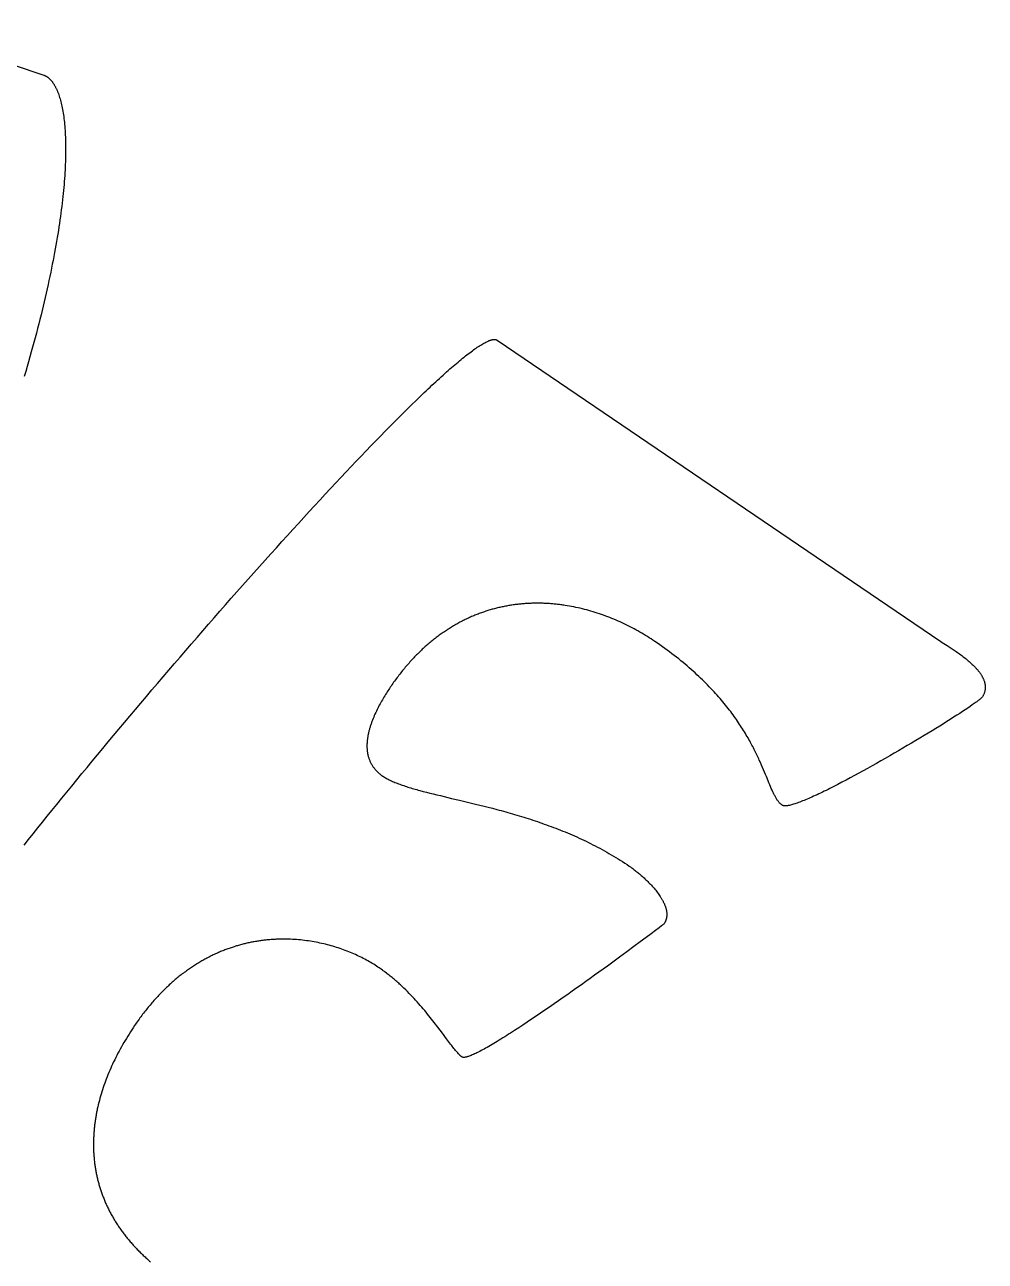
# Model space of a CAD drawing. Extents: x -388 to -35, y 578 to 1063.
# Drawn here: x -233.05 to -210.46, y 833.31 to 862.37 of the extents above; entities that cross this region are included whole.
import ezdxf

# ---------------------------------------------------------------- set-up
doc = ezdxf.new("R2010")
doc.units = 0
doc.layers.add('color#3f3f3fff', color=1, linetype='CONTINUOUS')

msp = doc.modelspace()

# ---------------------------------------------------------------- linework, layer by layer
at = {"layer": 'color#3f3f3fff'}
for points in [[(-236.122, 862.369), (-232.603, 861.183), (-232.595, 861.18), (-232.587, 861.177), (-232.578, 861.174), (-232.57, 861.17), (-232.562, 861.166), (-232.554, 861.162), (-232.547, 861.158), (-232.539, 861.153), (-232.531, 861.149), (-232.523, 861.144), (-232.515, 861.138), (-232.508, 861.133), (-232.5, 861.127), (-232.493, 861.121), (-232.485, 861.115), (-232.478, 861.109), (-232.47, 861.102), (-232.463, 861.095), (-232.456, 861.088), (-232.448, 861.081), (-232.441, 861.073), (-232.434, 861.066), (-232.427, 861.058), (-232.42, 861.049), (-232.413, 861.041), (-232.406, 861.032), (-232.399, 861.023), (-232.392, 861.014), (-232.386, 861.004), (-232.379, 860.995), (-232.372, 860.985), (-232.366, 860.975), (-232.359, 860.964), (-232.353, 860.954), (-232.346, 860.943), (-232.34, 860.932), (-232.334, 860.92), (-232.328, 860.909), (-232.321, 860.897), (-232.315, 860.885), (-232.309, 860.873), (-232.303, 860.86), (-232.297, 860.848), (-232.292, 860.835), (-232.286, 860.821), (-232.28, 860.808), (-232.275, 860.794), (-232.269, 860.78), (-232.264, 860.766), (-232.258, 860.752), (-232.248, 860.722), (-232.237, 860.692), (-232.227, 860.66), (-232.218, 860.628), (-232.208, 860.595), (-232.199, 860.56), (-232.191, 860.525), (-232.182, 860.489), (-232.174, 860.452), (-232.166, 860.414), (-232.159, 860.375), (-232.152, 860.335), (-232.145, 860.294), (-232.138, 860.252), (-232.132, 860.209), (-232.127, 860.165), (-232.121, 860.12), (-232.116, 860.075), (-232.112, 860.028), (-232.107, 859.98), (-232.103, 859.932), (-232.1, 859.882), (-232.097, 859.831), (-232.094, 859.78), (-232.092, 859.727), (-232.09, 859.674), (-232.088, 859.62), (-232.087, 859.564), (-232.087, 859.508), (-232.087, 859.45), (-232.087, 859.392), (-232.087, 859.333), (-232.088, 859.273), (-232.09, 859.212), (-232.092, 859.149), (-232.094, 859.086), (-232.097, 859.022), (-232.1, 858.957), (-232.104, 858.891), (-232.108, 858.824), (-232.113, 858.756), (-232.118, 858.687), (-232.124, 858.617), (-232.13, 858.546), (-232.137, 858.474), (-232.144, 858.401), (-232.152, 858.328), (-232.16, 858.253), (-232.169, 858.177), (-232.178, 858.1), (-232.188, 858.022), (-232.198, 857.944), (-232.209, 857.864), (-232.22, 857.783), (-232.232, 857.701), (-232.244, 857.619), (-232.257, 857.535), (-232.271, 857.45), (-232.285, 857.365), (-232.3, 857.278), (-232.315, 857.191), (-232.331, 857.102), (-232.347, 857.012), (-232.364, 856.922), (-232.381, 856.83), (-232.4, 856.738), (-232.418, 856.644), (-232.438, 856.55), (-232.458, 856.454), (-232.478, 856.358), (-232.499, 856.26), (-232.521, 856.162), (-232.544, 856.062), (-232.567, 855.962), (-232.59, 855.86), (-232.615, 855.758), (-232.64, 855.654), (-232.665, 855.55), (-232.692, 855.444), (-232.719, 855.338), (-232.746, 855.23), (-232.775, 855.122), (-232.803, 855.012), (-232.833, 854.902), (-232.863, 854.791), (-232.894, 854.678), (-232.926, 854.565), (-232.959, 854.45), (-232.992, 854.335), (-233.026, 854.218), (-233.06, 854.101)], [(-233.062, 843.089), (-232.957, 843.221), (-232.85, 843.355), (-232.742, 843.491), (-232.632, 843.628), (-232.521, 843.766), (-232.408, 843.906), (-232.294, 844.047), (-232.178, 844.189), (-232.062, 844.332), (-231.944, 844.477), (-231.824, 844.622), (-231.704, 844.769), (-231.582, 844.916), (-231.46, 845.064), (-231.336, 845.213), (-231.212, 845.363), (-231.087, 845.513), (-230.96, 845.665), (-230.833, 845.816), (-230.705, 845.969), (-230.577, 846.121), (-230.447, 846.274), (-230.317, 846.428), (-230.187, 846.582), (-230.056, 846.736), (-229.924, 846.89), (-229.792, 847.045), (-229.66, 847.199), (-229.527, 847.354), (-229.394, 847.508), (-229.261, 847.663), (-229.127, 847.817), (-228.993, 847.971), (-228.86, 848.125), (-228.726, 848.279), (-228.592, 848.432), (-228.458, 848.585), (-228.324, 848.737), (-228.19, 848.889), (-228.057, 849.04), (-227.923, 849.191), (-227.79, 849.341), (-227.658, 849.49), (-227.525, 849.639), (-227.393, 849.786), (-227.261, 849.933), (-227.13, 850.078), (-227, 850.223), (-226.87, 850.367), (-226.74, 850.509), (-226.611, 850.65), (-226.483, 850.79), (-226.356, 850.929), (-226.23, 851.066), (-226.104, 851.202), (-225.98, 851.337), (-225.856, 851.47), (-225.733, 851.601), (-225.612, 851.731), (-225.491, 851.859), (-225.372, 851.985), (-225.253, 852.109), (-225.136, 852.232), (-225.021, 852.353), (-224.906, 852.471), (-224.793, 852.588), (-224.682, 852.703), (-224.572, 852.815), (-224.463, 852.925), (-224.356, 853.033), (-224.251, 853.139), (-224.147, 853.243), (-224.045, 853.344), (-223.944, 853.442), (-223.846, 853.538), (-223.749, 853.631), (-223.702, 853.677), (-223.655, 853.722), (-223.608, 853.766), (-223.562, 853.81), (-223.516, 853.853), (-223.471, 853.895), (-223.426, 853.937), (-223.382, 853.978), (-223.338, 854.018), (-223.295, 854.057), (-223.253, 854.096), (-223.211, 854.134), (-223.169, 854.171), (-223.128, 854.208), (-223.088, 854.243), (-223.048, 854.278), (-223.009, 854.313), (-222.97, 854.346), (-222.932, 854.379), (-222.894, 854.41), (-222.857, 854.441), (-222.821, 854.472), (-222.785, 854.501), (-222.75, 854.53), (-222.715, 854.557), (-222.682, 854.584), (-222.648, 854.611), (-222.616, 854.636), (-222.584, 854.66), (-222.552, 854.684), (-222.521, 854.706), (-222.491, 854.728), (-222.462, 854.749), (-222.433, 854.769), (-222.405, 854.788), (-222.378, 854.806), (-222.351, 854.824), (-222.325, 854.84), (-222.3, 854.855), (-222.275, 854.87), (-222.251, 854.884), (-222.228, 854.896), (-222.205, 854.908), (-222.183, 854.919), (-222.162, 854.928), (-222.152, 854.933), (-222.142, 854.937), (-222.132, 854.941), (-222.122, 854.945), (-222.113, 854.949), (-222.104, 854.952), (-222.094, 854.955), (-222.086, 854.958), (-222.077, 854.96), (-222.068, 854.962), (-222.06, 854.964), (-222.052, 854.966), (-222.044, 854.968), (-222.036, 854.969), (-222.028, 854.97), (-222.021, 854.971), (-222.014, 854.971), (-222.007, 854.972), (-222, 854.972), (-221.993, 854.971), (-221.987, 854.971), (-221.981, 854.97), (-221.975, 854.969), (-221.969, 854.968), (-221.963, 854.966), (-221.958, 854.964), (-221.952, 854.962), (-221.947, 854.96), (-221.943, 854.957), (-221.938, 854.954), (-211.5, 847.875), (-211.469, 847.853), (-211.433, 847.83), (-211.353, 847.778), (-211.309, 847.749), (-211.262, 847.719), (-211.214, 847.687), (-211.19, 847.67), (-211.165, 847.653), (-211.14, 847.636), (-211.114, 847.618), (-211.089, 847.6), (-211.063, 847.581), (-211.037, 847.563), (-211.012, 847.543), (-210.986, 847.524), (-210.96, 847.504), (-210.935, 847.484), (-210.909, 847.464), (-210.884, 847.443), (-210.859, 847.422), (-210.835, 847.401), (-210.811, 847.38), (-210.787, 847.358), (-210.763, 847.336), (-210.741, 847.314), (-210.718, 847.292), (-210.696, 847.269), (-210.686, 847.258), (-210.675, 847.246), (-210.665, 847.235), (-210.655, 847.223), (-210.645, 847.212), (-210.635, 847.2), (-210.626, 847.188), (-210.616, 847.177), (-210.607, 847.165), (-210.598, 847.153), (-210.59, 847.141), (-210.581, 847.13), (-210.573, 847.118), (-210.565, 847.106), (-210.557, 847.094), (-210.549, 847.082), (-210.542, 847.07), (-210.535, 847.058), (-210.528, 847.046), (-210.522, 847.033), (-210.516, 847.021), (-210.51, 847.009), (-210.504, 846.997), (-210.499, 846.985), (-210.494, 846.972), (-210.489, 846.96), (-210.485, 846.948), (-210.48, 846.936), (-210.477, 846.923), (-210.473, 846.911), (-210.47, 846.899), (-210.467, 846.886), (-210.465, 846.874), (-210.463, 846.861), (-210.461, 846.849), (-210.46, 846.836), (-210.459, 846.824), (-210.458, 846.812), (-210.458, 846.799), (-210.458, 846.787), (-210.459, 846.774), (-210.46, 846.762), (-210.461, 846.749), (-210.463, 846.737), (-210.465, 846.724), (-210.468, 846.712), (-210.471, 846.699), (-210.474, 846.687), (-210.478, 846.674), (-210.483, 846.662), (-210.487, 846.649), (-210.493, 846.637), (-210.498, 846.624), (-210.505, 846.612), (-210.511, 846.599), (-210.519, 846.587), (-210.526, 846.574), (-210.534, 846.562), (-210.536, 846.559), (-210.539, 846.556), (-210.544, 846.55), (-210.551, 846.543), (-210.56, 846.535), (-210.569, 846.527), (-210.581, 846.517), (-210.593, 846.507), (-210.607, 846.496), (-210.622, 846.484), (-210.639, 846.472), (-210.657, 846.459), (-210.676, 846.445), (-210.696, 846.43), (-210.717, 846.415), (-210.763, 846.382), (-210.814, 846.348), (-210.869, 846.31), (-210.929, 846.271), (-210.992, 846.229), (-211.059, 846.185), (-211.13, 846.14), (-211.204, 846.092), (-211.281, 846.043), (-211.361, 845.993), (-211.444, 845.94), (-211.53, 845.887), (-211.619, 845.832), (-211.709, 845.777), (-211.802, 845.72), (-211.897, 845.663), (-211.994, 845.604), (-212.092, 845.546), (-212.191, 845.486), (-212.292, 845.426), (-212.394, 845.366), (-212.497, 845.306), (-212.6, 845.246), (-212.704, 845.186), (-212.809, 845.126), (-212.913, 845.067), (-213.018, 845.008), (-213.122, 844.949), (-213.226, 844.891), (-213.329, 844.834), (-213.431, 844.778), (-213.533, 844.723), (-213.633, 844.669), (-213.732, 844.616), (-213.83, 844.565), (-213.926, 844.515), (-213.973, 844.491), (-214.02, 844.467), (-214.066, 844.444), (-214.112, 844.421), (-214.157, 844.398), (-214.202, 844.376), (-214.246, 844.354), (-214.289, 844.333), (-214.332, 844.313), (-214.374, 844.293), (-214.415, 844.273), (-214.456, 844.254), (-214.496, 844.236), (-214.535, 844.218), (-214.574, 844.201), (-214.611, 844.185), (-214.648, 844.169), (-214.684, 844.154), (-214.719, 844.139), (-214.753, 844.126), (-214.787, 844.113), (-214.819, 844.1), (-214.85, 844.088), (-214.881, 844.078), (-214.91, 844.067), (-214.938, 844.058), (-214.966, 844.049), (-214.992, 844.042), (-215.017, 844.035), (-215.041, 844.028), (-215.064, 844.023), (-215.075, 844.021), (-215.086, 844.019), (-215.096, 844.017), (-215.106, 844.015), (-215.116, 844.014), (-215.125, 844.012), (-215.135, 844.011), (-215.143, 844.011), (-215.152, 844.01), (-215.16, 844.01), (-215.168, 844.01), (-215.176, 844.01), (-215.183, 844.01), (-215.19, 844.011), (-215.197, 844.012), (-215.203, 844.013), (-215.209, 844.014), (-215.214, 844.016), (-215.22, 844.018), (-215.225, 844.02), (-215.229, 844.022), (-215.233, 844.025), (-215.244, 844.032), (-215.254, 844.04), (-215.264, 844.049), (-215.274, 844.058), (-215.284, 844.067), (-215.294, 844.077), (-215.303, 844.088), (-215.313, 844.099), (-215.322, 844.111), (-215.331, 844.123), (-215.34, 844.135), (-215.349, 844.148), (-215.358, 844.162), (-215.367, 844.176), (-215.376, 844.191), (-215.385, 844.206), (-215.394, 844.221), (-215.402, 844.237), (-215.411, 844.254), (-215.42, 844.27), (-215.429, 844.288), (-215.437, 844.306), (-215.446, 844.324), (-215.455, 844.343), (-215.472, 844.381), (-215.49, 844.422), (-215.508, 844.464), (-215.527, 844.508), (-215.545, 844.553), (-215.565, 844.6), (-215.605, 844.698), (-215.626, 844.75), (-215.648, 844.803), (-215.671, 844.857), (-215.695, 844.913), (-215.72, 844.97), (-215.746, 845.028), (-215.773, 845.088), (-215.787, 845.118), (-215.801, 845.149), (-215.815, 845.18), (-215.83, 845.211), (-215.846, 845.243), (-215.861, 845.274), (-215.877, 845.306), (-215.893, 845.339), (-215.91, 845.371), (-215.927, 845.404), (-215.945, 845.437), (-215.962, 845.471), (-215.981, 845.504), (-215.999, 845.538), (-216.019, 845.572), (-216.038, 845.607), (-216.058, 845.642), (-216.079, 845.676), (-216.1, 845.712), (-216.121, 845.747), (-216.143, 845.783), (-216.165, 845.818), (-216.188, 845.854), (-216.212, 845.891), (-216.235, 845.927), (-216.26, 845.964), (-216.285, 846), (-216.31, 846.037), (-216.336, 846.075), (-216.363, 846.112), (-216.39, 846.15), (-216.418, 846.187), (-216.446, 846.225), (-216.475, 846.263), (-216.505, 846.302), (-216.535, 846.34), (-216.566, 846.379), (-216.598, 846.417), (-216.63, 846.456), (-216.663, 846.495), (-216.696, 846.534), (-216.73, 846.574), (-216.765, 846.613), (-216.8, 846.653), (-216.837, 846.692), (-216.873, 846.732), (-216.911, 846.772), (-216.949, 846.812), (-216.988, 846.852), (-217.028, 846.892), (-217.069, 846.932), (-217.11, 846.973), (-217.152, 847.013), (-217.195, 847.054), (-217.239, 847.094), (-217.283, 847.135), (-217.328, 847.176), (-217.375, 847.217), (-217.421, 847.258), (-217.469, 847.299), (-217.518, 847.34), (-217.567, 847.381), (-217.618, 847.422), (-217.669, 847.463), (-217.721, 847.504), (-217.774, 847.545), (-217.828, 847.586), (-217.882, 847.628), (-217.938, 847.669), (-217.994, 847.71), (-218.052, 847.751), (-218.11, 847.793), (-218.17, 847.834), (-218.23, 847.875), (-218.273, 847.904), (-218.317, 847.933), (-218.36, 847.961), (-218.404, 847.988), (-218.448, 848.016), (-218.493, 848.043), (-218.537, 848.069), (-218.582, 848.095), (-218.628, 848.121), (-218.673, 848.146), (-218.719, 848.171), (-218.765, 848.196), (-218.811, 848.22), (-218.858, 848.243), (-218.905, 848.266), (-218.952, 848.289), (-218.999, 848.311), (-219.046, 848.333), (-219.094, 848.354), (-219.142, 848.375), (-219.19, 848.396), (-219.238, 848.416), (-219.287, 848.435), (-219.335, 848.454), (-219.384, 848.472), (-219.433, 848.49), (-219.483, 848.508), (-219.532, 848.525), (-219.582, 848.541), (-219.631, 848.557), (-219.681, 848.573), (-219.731, 848.587), (-219.781, 848.602), (-219.832, 848.616), (-219.882, 848.629), (-219.933, 848.641), (-219.983, 848.654), (-220.034, 848.665), (-220.085, 848.676), (-220.136, 848.687), (-220.187, 848.697), (-220.239, 848.706), (-220.29, 848.715), (-220.341, 848.723), (-220.367, 848.727), (-220.393, 848.73), (-220.419, 848.734), (-220.444, 848.737), (-220.47, 848.741), (-220.496, 848.744), (-220.522, 848.747), (-220.548, 848.749), (-220.574, 848.752), (-220.6, 848.755), (-220.625, 848.757), (-220.651, 848.759), (-220.677, 848.761), (-220.703, 848.763), (-220.729, 848.765), (-220.755, 848.766), (-220.781, 848.768), (-220.807, 848.769), (-220.833, 848.77), (-220.859, 848.771), (-220.885, 848.772), (-220.911, 848.772), (-220.937, 848.773), (-220.963, 848.773), (-220.989, 848.773), (-221.016, 848.773), (-221.042, 848.773), (-221.068, 848.773), (-221.094, 848.772), (-221.12, 848.771), (-221.146, 848.77), (-221.172, 848.769), (-221.198, 848.768), (-221.224, 848.767), (-221.25, 848.765), (-221.276, 848.763), (-221.302, 848.762), (-221.328, 848.759), (-221.354, 848.757), (-221.38, 848.755), (-221.407, 848.752), (-221.433, 848.749), (-221.459, 848.747), (-221.485, 848.743), (-221.511, 848.74), (-221.537, 848.737), (-221.563, 848.733), (-221.589, 848.729), (-221.615, 848.725), (-221.641, 848.721), (-221.667, 848.717), (-221.693, 848.712), (-221.719, 848.708), (-221.745, 848.703), (-221.77, 848.698), (-221.796, 848.692), (-221.822, 848.687), (-221.848, 848.681), (-221.874, 848.675), (-221.9, 848.669), (-221.926, 848.663), (-221.951, 848.657), (-221.977, 848.65), (-222.003, 848.644), (-222.029, 848.637), (-222.054, 848.63), (-222.08, 848.622), (-222.106, 848.615), (-222.132, 848.607), (-222.157, 848.599), (-222.183, 848.591), (-222.208, 848.583), (-222.234, 848.574), (-222.259, 848.566), (-222.285, 848.557), (-222.31, 848.548), (-222.336, 848.539), (-222.361, 848.529), (-222.387, 848.52), (-222.412, 848.51), (-222.438, 848.5), (-222.463, 848.489), (-222.488, 848.479), (-222.513, 848.468), (-222.539, 848.458), (-222.564, 848.447), (-222.589, 848.435), (-222.614, 848.424), (-222.639, 848.412), (-222.664, 848.4), (-222.689, 848.388), (-222.714, 848.376), (-222.739, 848.364), (-222.764, 848.351), (-222.789, 848.338), (-222.814, 848.325), (-222.838, 848.312), (-222.863, 848.298), (-222.888, 848.285), (-222.912, 848.271), (-222.937, 848.257), (-222.962, 848.242), (-222.986, 848.228), (-223.011, 848.213), (-223.035, 848.198), (-223.059, 848.183), (-223.084, 848.167), (-223.108, 848.152), (-223.132, 848.136), (-223.156, 848.12), (-223.18, 848.104), (-223.205, 848.087), (-223.229, 848.07), (-223.253, 848.054), (-223.277, 848.036), (-223.3, 848.019), (-223.324, 848.001), (-223.348, 847.984), (-223.372, 847.966), (-223.395, 847.947), (-223.419, 847.929), (-223.443, 847.91), (-223.466, 847.891), (-223.489, 847.872), (-223.513, 847.853), (-223.536, 847.833), (-223.559, 847.813), (-223.583, 847.793), (-223.606, 847.773), (-223.629, 847.753), (-223.652, 847.732), (-223.675, 847.711), (-223.698, 847.69), (-223.72, 847.668), (-223.743, 847.647), (-223.766, 847.625), (-223.789, 847.603), (-223.811, 847.58), (-223.834, 847.558), (-223.856, 847.535), (-223.878, 847.512), (-223.901, 847.488), (-223.923, 847.465), (-223.945, 847.441), (-223.967, 847.417), (-223.989, 847.393), (-224.011, 847.368), (-224.033, 847.344), (-224.055, 847.319), (-224.076, 847.293), (-224.098, 847.268), (-224.12, 847.242), (-224.141, 847.216), (-224.162, 847.19), (-224.184, 847.164), (-224.205, 847.137), (-224.226, 847.11), (-224.247, 847.083), (-224.268, 847.055), (-224.289, 847.028), (-224.31, 847), (-224.331, 846.972), (-224.351, 846.943), (-224.372, 846.915), (-224.393, 846.886), (-224.413, 846.856), (-224.433, 846.827), (-224.454, 846.797), (-224.471, 846.771), (-224.489, 846.744), (-224.508, 846.716), (-224.526, 846.688), (-224.544, 846.659), (-224.563, 846.629), (-224.581, 846.599), (-224.6, 846.569), (-224.618, 846.538), (-224.637, 846.506), (-224.655, 846.474), (-224.674, 846.441), (-224.692, 846.409), (-224.71, 846.375), (-224.727, 846.342), (-224.745, 846.308), (-224.762, 846.273), (-224.779, 846.239), (-224.795, 846.204), (-224.811, 846.169), (-224.827, 846.133), (-224.842, 846.098), (-224.857, 846.062), (-224.871, 846.026), (-224.884, 845.99), (-224.891, 845.972), (-224.897, 845.954), (-224.904, 845.935), (-224.91, 845.917), (-224.916, 845.899), (-224.922, 845.881), (-224.927, 845.863), (-224.933, 845.844), (-224.938, 845.826), (-224.943, 845.808), (-224.948, 845.79), (-224.953, 845.771), (-224.957, 845.753), (-224.961, 845.735), (-224.966, 845.717), (-224.969, 845.698), (-224.973, 845.68), (-224.977, 845.662), (-224.98, 845.644), (-224.983, 845.626), (-224.986, 845.608), (-224.988, 845.59), (-224.99, 845.572), (-224.993, 845.554), (-224.994, 845.536), (-224.996, 845.518), (-224.997, 845.5), (-224.998, 845.482), (-224.999, 845.464), (-225, 845.446), (-225, 845.429), (-225, 845.411), (-225, 845.394), (-224.999, 845.376), (-224.998, 845.359), (-224.997, 845.341), (-224.995, 845.324), (-224.994, 845.307), (-224.992, 845.29), (-224.989, 845.273), (-224.987, 845.256), (-224.984, 845.239), (-224.98, 845.222), (-224.977, 845.205), (-224.973, 845.189), (-224.968, 845.172), (-224.964, 845.156), (-224.959, 845.139), (-224.953, 845.123), (-224.948, 845.107), (-224.942, 845.091), (-224.935, 845.075), (-224.929, 845.06), (-224.921, 845.044), (-224.914, 845.028), (-224.906, 845.013), (-224.898, 844.998), (-224.889, 844.983), (-224.88, 844.968), (-224.871, 844.953), (-224.861, 844.938), (-224.851, 844.924), (-224.84, 844.909), (-224.829, 844.895), (-224.818, 844.881), (-224.806, 844.867), (-224.794, 844.853), (-224.781, 844.839), (-224.768, 844.826), (-224.754, 844.813), (-224.74, 844.799), (-224.726, 844.786), (-224.711, 844.774), (-224.696, 844.761), (-224.68, 844.749), (-224.664, 844.736), (-224.647, 844.724), (-224.63, 844.712), (-224.61, 844.699), (-224.589, 844.686), (-224.567, 844.673), (-224.545, 844.66), (-224.522, 844.647), (-224.499, 844.635), (-224.474, 844.623), (-224.45, 844.61), (-224.424, 844.598), (-224.398, 844.587), (-224.371, 844.575), (-224.344, 844.563), (-224.316, 844.552), (-224.288, 844.541), (-224.258, 844.529), (-224.229, 844.518), (-224.198, 844.507), (-224.168, 844.496), (-224.136, 844.486), (-224.104, 844.475), (-224.072, 844.464), (-224.039, 844.454), (-224.005, 844.443), (-223.971, 844.433), (-223.936, 844.423), (-223.901, 844.412), (-223.865, 844.402), (-223.829, 844.392), (-223.792, 844.382), (-223.755, 844.372), (-223.679, 844.352), (-223.602, 844.331), (-223.522, 844.311), (-223.441, 844.291), (-223.358, 844.271), (-223.273, 844.251), (-223.187, 844.23), (-223.01, 844.188), (-222.827, 844.145), (-222.733, 844.123), (-222.638, 844.101), (-222.542, 844.078), (-222.445, 844.054), (-222.347, 844.03), (-222.247, 844.005), (-222.147, 843.98), (-222.046, 843.954), (-221.943, 843.927), (-221.892, 843.913), (-221.84, 843.899), (-221.789, 843.884), (-221.736, 843.87), (-221.684, 843.855), (-221.632, 843.84), (-221.579, 843.825), (-221.527, 843.81), (-221.474, 843.794), (-221.421, 843.778), (-221.367, 843.762), (-221.314, 843.746), (-221.261, 843.729), (-221.207, 843.712), (-221.153, 843.695), (-221.1, 843.677), (-221.046, 843.659), (-220.992, 843.641), (-220.938, 843.622), (-220.884, 843.604), (-220.829, 843.584), (-220.775, 843.565), (-220.721, 843.545), (-220.666, 843.525), (-220.612, 843.505), (-220.557, 843.484), (-220.503, 843.463), (-220.448, 843.441), (-220.393, 843.419), (-220.339, 843.397), (-220.284, 843.374), (-220.23, 843.351), (-220.175, 843.328), (-220.12, 843.304), (-220.066, 843.28), (-220.011, 843.255), (-219.957, 843.23), (-219.902, 843.204), (-219.848, 843.178), (-219.793, 843.152), (-219.739, 843.125), (-219.685, 843.098), (-219.631, 843.07), (-219.577, 843.042), (-219.523, 843.014), (-219.469, 842.985), (-219.415, 842.955), (-219.361, 842.925), (-219.308, 842.895), (-219.254, 842.864), (-219.201, 842.832), (-219.148, 842.8), (-219.095, 842.768), (-219.042, 842.735), (-218.989, 842.701), (-218.936, 842.667), (-218.884, 842.633), (-218.832, 842.597), (-218.816, 842.587), (-218.801, 842.576), (-218.784, 842.564), (-218.767, 842.551), (-218.749, 842.538), (-218.731, 842.525), (-218.712, 842.51), (-218.693, 842.495), (-218.673, 842.48), (-218.653, 842.464), (-218.633, 842.447), (-218.612, 842.43), (-218.591, 842.412), (-218.57, 842.394), (-218.549, 842.376), (-218.527, 842.356), (-218.506, 842.337), (-218.484, 842.317), (-218.462, 842.297), (-218.44, 842.276), (-218.418, 842.255), (-218.397, 842.233), (-218.375, 842.212), (-218.354, 842.189), (-218.332, 842.167), (-218.311, 842.144), (-218.29, 842.121), (-218.27, 842.098), (-218.249, 842.075), (-218.229, 842.051), (-218.21, 842.027), (-218.19, 842.003), (-218.172, 841.979), (-218.154, 841.954), (-218.136, 841.93), (-218.119, 841.905), (-218.102, 841.88), (-218.094, 841.868), (-218.086, 841.855), (-218.079, 841.843), (-218.071, 841.83), (-218.064, 841.818), (-218.057, 841.805), (-218.05, 841.793), (-218.043, 841.78), (-218.036, 841.768), (-218.03, 841.755), (-218.024, 841.743), (-218.018, 841.73), (-218.012, 841.718), (-218.006, 841.705), (-218.001, 841.693), (-217.996, 841.68), (-217.991, 841.668), (-217.987, 841.655), (-217.982, 841.643), (-217.978, 841.63), (-217.974, 841.618), (-217.971, 841.605), (-217.967, 841.593), (-217.964, 841.581), (-217.961, 841.568), (-217.959, 841.556), (-217.956, 841.544), (-217.954, 841.532), (-217.953, 841.519), (-217.951, 841.507), (-217.95, 841.495), (-217.949, 841.483), (-217.949, 841.471), (-217.949, 841.459), (-217.949, 841.447), (-217.949, 841.435), (-217.95, 841.423), (-217.951, 841.412), (-217.953, 841.4), (-217.954, 841.388), (-217.956, 841.377), (-217.959, 841.365), (-217.962, 841.354), (-217.965, 841.342), (-217.968, 841.331), (-217.972, 841.32), (-217.976, 841.308), (-217.981, 841.297), (-217.986, 841.286), (-217.991, 841.275), (-217.997, 841.265), (-218.003, 841.254), (-218.01, 841.243), (-218.017, 841.232), (-218.018, 841.231), (-218.021, 841.229), (-218.031, 841.221), (-218.047, 841.208), (-218.07, 841.191), (-218.131, 841.144), (-218.213, 841.082), (-218.315, 841.005), (-218.434, 840.916), (-218.571, 840.815), (-218.722, 840.703), (-218.886, 840.582), (-219.062, 840.453), (-219.248, 840.317), (-219.345, 840.247), (-219.443, 840.176), (-219.544, 840.104), (-219.645, 840.03), (-219.749, 839.956), (-219.853, 839.882), (-219.958, 839.807), (-220.064, 839.731), (-220.171, 839.656), (-220.278, 839.58), (-220.386, 839.505), (-220.493, 839.43), (-220.601, 839.356), (-220.708, 839.282), (-220.814, 839.209), (-220.92, 839.137), (-221.024, 839.066), (-221.128, 838.996), (-221.23, 838.928), (-221.331, 838.861), (-221.43, 838.796), (-221.527, 838.733), (-221.621, 838.672), (-221.668, 838.642), (-221.714, 838.613), (-221.759, 838.585), (-221.804, 838.557), (-221.848, 838.53), (-221.892, 838.503), (-221.934, 838.477), (-221.976, 838.452), (-222.017, 838.427), (-222.058, 838.403), (-222.097, 838.38), (-222.136, 838.358), (-222.173, 838.336), (-222.21, 838.316), (-222.246, 838.296), (-222.281, 838.277), (-222.315, 838.258), (-222.349, 838.241), (-222.381, 838.225), (-222.412, 838.209), (-222.442, 838.195), (-222.471, 838.181), (-222.498, 838.168), (-222.525, 838.157), (-222.55, 838.146), (-222.575, 838.137), (-222.598, 838.128), (-222.609, 838.124), (-222.62, 838.121), (-222.63, 838.117), (-222.64, 838.114), (-222.65, 838.111), (-222.66, 838.109), (-222.669, 838.107), (-222.678, 838.105), (-222.686, 838.103), (-222.694, 838.102), (-222.702, 838.101), (-222.71, 838.1), (-222.717, 838.1), (-222.724, 838.1), (-222.73, 838.1), (-222.736, 838.1), (-222.742, 838.101), (-222.747, 838.102), (-222.752, 838.104), (-222.757, 838.105), (-222.761, 838.107), (-222.765, 838.11), (-222.771, 838.114), (-222.778, 838.119), (-222.784, 838.124), (-222.791, 838.13), (-222.798, 838.135), (-222.805, 838.142), (-222.812, 838.148), (-222.819, 838.155), (-222.834, 838.17), (-222.85, 838.186), (-222.866, 838.204), (-222.882, 838.223), (-222.9, 838.243), (-222.917, 838.264), (-222.936, 838.286), (-222.954, 838.31), (-222.974, 838.334), (-222.994, 838.36), (-223.014, 838.386), (-223.036, 838.414), (-223.079, 838.472), (-223.126, 838.534), (-223.225, 838.666), (-223.278, 838.737), (-223.333, 838.809), (-223.361, 838.847), (-223.39, 838.884), (-223.42, 838.922), (-223.45, 838.961), (-223.48, 839), (-223.512, 839.039), (-223.543, 839.079), (-223.576, 839.118), (-223.609, 839.159), (-223.642, 839.199), (-223.676, 839.239), (-223.711, 839.28), (-223.746, 839.321), (-223.782, 839.361), (-223.818, 839.402), (-223.855, 839.443), (-223.892, 839.484), (-223.93, 839.524), (-223.969, 839.565), (-224.008, 839.605), (-224.047, 839.646), (-224.088, 839.686), (-224.129, 839.725), (-224.149, 839.745), (-224.17, 839.765), (-224.191, 839.784), (-224.212, 839.804), (-224.233, 839.823), (-224.254, 839.843), (-224.276, 839.862), (-224.297, 839.881), (-224.319, 839.9), (-224.341, 839.919), (-224.363, 839.938), (-224.385, 839.956), (-224.408, 839.975), (-224.43, 839.993), (-224.453, 840.012), (-224.475, 840.03), (-224.498, 840.048), (-224.521, 840.066), (-224.544, 840.083), (-224.568, 840.101), (-224.591, 840.118), (-224.615, 840.136), (-224.638, 840.153), (-224.662, 840.17), (-224.686, 840.186), (-224.71, 840.203), (-224.742, 840.224), (-224.775, 840.245), (-224.807, 840.266), (-224.841, 840.287), (-224.874, 840.307), (-224.909, 840.328), (-224.943, 840.348), (-224.978, 840.367), (-225.014, 840.387), (-225.049, 840.406), (-225.086, 840.425), (-225.122, 840.444), (-225.159, 840.462), (-225.197, 840.48), (-225.234, 840.498), (-225.273, 840.515), (-225.311, 840.532), (-225.35, 840.549), (-225.389, 840.566), (-225.429, 840.582), (-225.469, 840.597), (-225.509, 840.613), (-225.55, 840.628), (-225.591, 840.643), (-225.632, 840.657), (-225.674, 840.671), (-225.716, 840.684), (-225.758, 840.698), (-225.8, 840.71), (-225.843, 840.723), (-225.886, 840.735), (-225.929, 840.746), (-225.973, 840.757), (-226.017, 840.768), (-226.061, 840.778), (-226.106, 840.788), (-226.15, 840.797), (-226.195, 840.806), (-226.24, 840.815), (-226.286, 840.822), (-226.331, 840.83), (-226.377, 840.837), (-226.423, 840.843), (-226.469, 840.849), (-226.516, 840.855), (-226.562, 840.859), (-226.609, 840.864), (-226.656, 840.868), (-226.703, 840.871), (-226.751, 840.874), (-226.798, 840.876), (-226.846, 840.878), (-226.893, 840.879), (-226.941, 840.879), (-226.989, 840.879), (-227.038, 840.879), (-227.086, 840.877), (-227.135, 840.876), (-227.159, 840.874), (-227.183, 840.873), (-227.207, 840.872), (-227.232, 840.87), (-227.256, 840.868), (-227.281, 840.866), (-227.305, 840.864), (-227.329, 840.862), (-227.354, 840.86), (-227.378, 840.857), (-227.403, 840.854), (-227.428, 840.852), (-227.452, 840.849), (-227.477, 840.845), (-227.501, 840.842), (-227.526, 840.838), (-227.55, 840.835), (-227.575, 840.831), (-227.6, 840.827), (-227.624, 840.823), (-227.649, 840.818), (-227.674, 840.814), (-227.699, 840.809), (-227.723, 840.804), (-227.748, 840.799), (-227.773, 840.794), (-227.798, 840.789), (-227.822, 840.783), (-227.847, 840.777), (-227.872, 840.771), (-227.897, 840.765), (-227.921, 840.759), (-227.946, 840.753), (-227.971, 840.746), (-227.996, 840.739), (-228.021, 840.732), (-228.045, 840.725), (-228.07, 840.718), (-228.095, 840.71), (-228.12, 840.702), (-228.145, 840.694), (-228.169, 840.686), (-228.194, 840.678), (-228.219, 840.669), (-228.244, 840.661), (-228.269, 840.652), (-228.293, 840.643), (-228.318, 840.634), (-228.343, 840.624), (-228.368, 840.615), (-228.392, 840.605), (-228.417, 840.595), (-228.442, 840.585), (-228.467, 840.574), (-228.491, 840.563), (-228.516, 840.553), (-228.541, 840.542), (-228.565, 840.53), (-228.59, 840.519), (-228.615, 840.507), (-228.639, 840.496), (-228.664, 840.484), (-228.688, 840.471), (-228.713, 840.459), (-228.737, 840.446), (-228.762, 840.433), (-228.786, 840.42), (-228.811, 840.407), (-228.835, 840.394), (-228.86, 840.38), (-228.884, 840.366), (-228.909, 840.352), (-228.933, 840.338), (-228.957, 840.323), (-228.982, 840.308), (-229.006, 840.293), (-229.03, 840.278), (-229.054, 840.263), (-229.078, 840.247), (-229.103, 840.231), (-229.127, 840.215), (-229.151, 840.199), (-229.175, 840.182), (-229.199, 840.166), (-229.223, 840.149), (-229.247, 840.132), (-229.271, 840.114), (-229.295, 840.096), (-229.318, 840.079), (-229.342, 840.061), (-229.366, 840.042), (-229.39, 840.024), (-229.413, 840.005), (-229.437, 839.986), (-229.461, 839.967), (-229.484, 839.947), (-229.508, 839.927), (-229.531, 839.907), (-229.554, 839.887), (-229.578, 839.867), (-229.601, 839.846), (-229.624, 839.825), (-229.648, 839.804), (-229.671, 839.783), (-229.694, 839.761), (-229.717, 839.739), (-229.74, 839.717), (-229.763, 839.695), (-229.786, 839.672), (-229.809, 839.649), (-229.831, 839.626), (-229.854, 839.603), (-229.877, 839.579), (-229.9, 839.556), (-229.922, 839.532), (-229.945, 839.507), (-229.967, 839.483), (-229.989, 839.458), (-230.012, 839.433), (-230.034, 839.407), (-230.056, 839.382), (-230.078, 839.356), (-230.101, 839.33), (-230.123, 839.303), (-230.145, 839.277), (-230.166, 839.25), (-230.188, 839.223), (-230.21, 839.195), (-230.232, 839.168), (-230.253, 839.14), (-230.275, 839.112), (-230.296, 839.083), (-230.318, 839.055), (-230.339, 839.026), (-230.36, 838.996), (-230.382, 838.967), (-230.403, 838.937), (-230.424, 838.907), (-230.445, 838.877), (-230.466, 838.846), (-230.499, 838.796), (-230.532, 838.747), (-230.564, 838.697), (-230.596, 838.647), (-230.627, 838.597), (-230.658, 838.547), (-230.688, 838.497), (-230.717, 838.447), (-230.746, 838.397), (-230.775, 838.347), (-230.802, 838.296), (-230.83, 838.246), (-230.856, 838.196), (-230.882, 838.146), (-230.908, 838.095), (-230.933, 838.045), (-230.957, 837.995), (-230.981, 837.944), (-231.004, 837.894), (-231.026, 837.844), (-231.048, 837.793), (-231.07, 837.743), (-231.091, 837.692), (-231.111, 837.642), (-231.13, 837.592), (-231.149, 837.541), (-231.168, 837.491), (-231.186, 837.441), (-231.203, 837.39), (-231.219, 837.34), (-231.235, 837.29), (-231.251, 837.239), (-231.266, 837.189), (-231.28, 837.139), (-231.293, 837.088), (-231.306, 837.038), (-231.318, 836.988), (-231.33, 836.938), (-231.341, 836.888), (-231.346, 836.863), (-231.352, 836.838), (-231.357, 836.813), (-231.361, 836.788), (-231.366, 836.763), (-231.371, 836.738), (-231.375, 836.713), (-231.379, 836.688), (-231.383, 836.663), (-231.387, 836.638), (-231.391, 836.613), (-231.394, 836.589), (-231.398, 836.564), (-231.401, 836.539), (-231.404, 836.514), (-231.407, 836.489), (-231.41, 836.464), (-231.412, 836.44), (-231.415, 836.415), (-231.417, 836.39), (-231.419, 836.365), (-231.421, 836.341), (-231.423, 836.316), (-231.425, 836.291), (-231.426, 836.267), (-231.427, 836.242), (-231.429, 836.217), (-231.43, 836.193), (-231.43, 836.168), (-231.431, 836.144), (-231.432, 836.119), (-231.432, 836.095), (-231.432, 836.07), (-231.432, 836.046), (-231.432, 836.021), (-231.432, 835.997), (-231.431, 835.972), (-231.431, 835.948), (-231.43, 835.924), (-231.429, 835.899), (-231.428, 835.875), (-231.426, 835.851), (-231.425, 835.826), (-231.423, 835.802), (-231.421, 835.778), (-231.419, 835.754), (-231.417, 835.73), (-231.415, 835.706), (-231.413, 835.681), (-231.41, 835.657), (-231.407, 835.633), (-231.404, 835.609), (-231.401, 835.585), (-231.398, 835.561), (-231.394, 835.537), (-231.391, 835.514), (-231.387, 835.49), (-231.383, 835.466), (-231.379, 835.442), (-231.374, 835.418), (-231.37, 835.395), (-231.365, 835.371), (-231.36, 835.347), (-231.355, 835.324), (-231.35, 835.3), (-231.345, 835.276), (-231.339, 835.253), (-231.334, 835.229), (-231.328, 835.206), (-231.322, 835.182), (-231.315, 835.159), (-231.309, 835.136), (-231.302, 835.112), (-231.296, 835.089), (-231.289, 835.066), (-231.282, 835.042), (-231.275, 835.019), (-231.267, 834.996), (-231.26, 834.973), (-231.252, 834.95), (-231.244, 834.927), (-231.236, 834.904), (-231.227, 834.881), (-231.219, 834.858), (-231.21, 834.835), (-231.201, 834.812), (-231.192, 834.789), (-231.183, 834.767), (-231.174, 834.744), (-231.164, 834.721), (-231.155, 834.699), (-231.145, 834.676), (-231.135, 834.653), (-231.125, 834.631), (-231.114, 834.608), (-231.104, 834.586), (-231.093, 834.564), (-231.082, 834.541), (-231.071, 834.519), (-231.059, 834.497), (-231.048, 834.474), (-231.036, 834.452), (-231.024, 834.43), (-231.012, 834.408), (-231, 834.386), (-230.988, 834.364), (-230.975, 834.342), (-230.962, 834.32), (-230.95, 834.298), (-230.936, 834.277), (-230.923, 834.255), (-230.91, 834.233), (-230.896, 834.212), (-230.882, 834.19), (-230.868, 834.168), (-230.854, 834.147), (-230.84, 834.125), (-230.825, 834.104), (-230.81, 834.083), (-230.795, 834.061), (-230.78, 834.04), (-230.765, 834.019), (-230.749, 833.998), (-230.734, 833.977), (-230.718, 833.956), (-230.702, 833.935), (-230.686, 833.914), (-230.669, 833.893), (-230.653, 833.872), (-230.636, 833.851), (-230.619, 833.831), (-230.602, 833.81), (-230.584, 833.79), (-230.567, 833.769), (-230.549, 833.748), (-230.531, 833.728), (-230.513, 833.708), (-230.495, 833.687), (-230.476, 833.667), (-230.458, 833.647), (-230.439, 833.627), (-230.42, 833.607), (-230.401, 833.587), (-230.381, 833.567), (-230.362, 833.547), (-230.342, 833.527), (-230.322, 833.507), (-230.302, 833.488), (-230.281, 833.468), (-230.261, 833.448), (-230.24, 833.429), (-230.219, 833.409), (-230.198, 833.39), (-230.177, 833.371), (-230.155, 833.351), (-230.134, 833.332), (-230.112, 833.313), (-230.09, 833.294)]]:
    msp.add_lwpolyline(points, dxfattribs=at)

doc.saveas('drawing.dxf')
